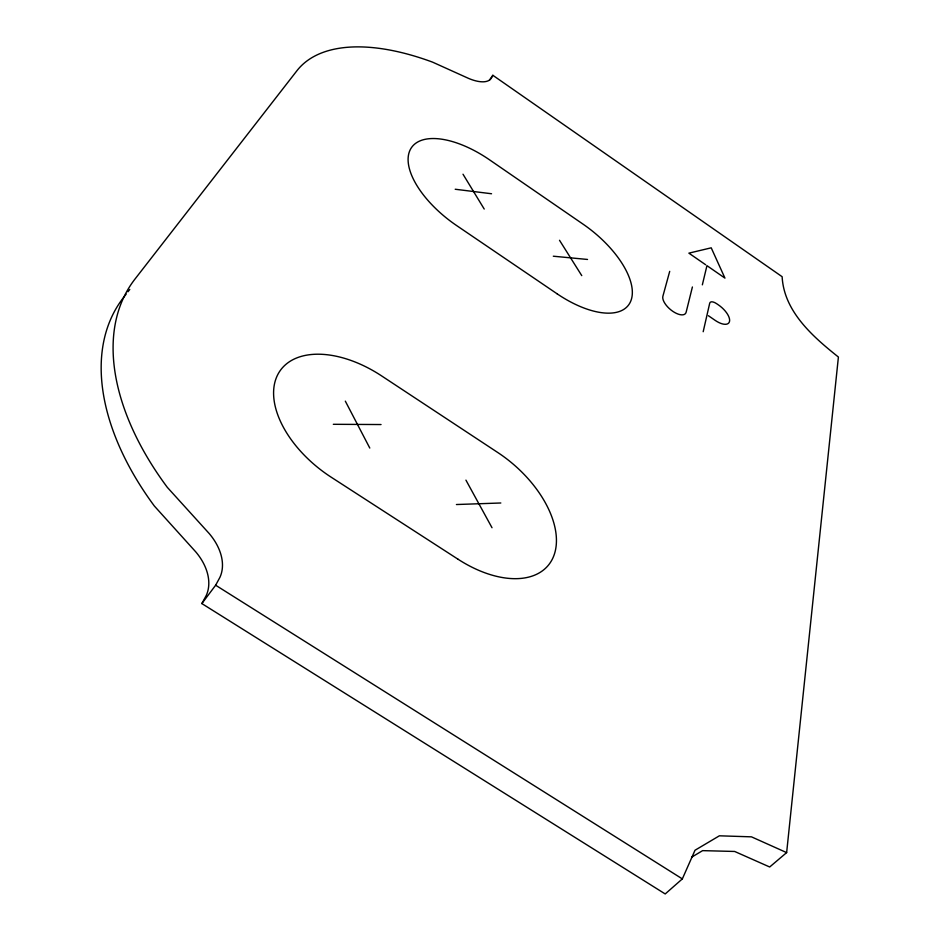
<?xml version="1.0" encoding="UTF-8"?>
<svg xmlns="http://www.w3.org/2000/svg" width="941" height="941" viewBox="0 0 941 941"><rect width="100%" height="100%" fill="white"/><g stroke="black" fill="none" stroke-linecap="round" stroke-linejoin="round"><path stroke-width="1.41" d="M691.588 857.204L702.609 850.64L734.662 851.464L769.691 866.99L786.641 852.605L838.407 357.039C812.989 336.796 783.935 311.518 782.136 276.713L492.861 75.304L489.461 80.091M703.186 331.726L709.714 303.178A7.61 3.435 40.8 0 1 716.666 303.708L718.583 305.025A15.715 7.116 40.9 0 1 729.522 321.399A15.715 7.116 40.9 0 1 715.195 320.387L708.385 315.705M702.351 284.841L706.95 265.656L724.946 278.113L711.22 247.824L688.883 253.153L705.679 264.774M692.4 286.981L686.142 312.2A14.362 6.658 40.4 0 1 672.686 311.248A14.362 6.658 40.4 0 1 662.887 296.25L669.71 271.349M126.188 294.098L123.494 297.568A267.585 163.264 36.9 0 0 154.336 505.999L195.799 551.92A53.778 37.581 33.5 0 1 206.126 595.747L201.856 603.569L665.205 893.95L682.343 878.894L695.011 850.241L719.383 835.808L751.459 836.843L786.641 852.605M201.856 603.569L215.642 585.22L219.876 577.433A54.26 37.358 33.7 0 0 209.208 533.547L167.31 487.344A269.679 161.911 37 0 1 134.986 279.054L296.897 70.763A217.277 104.58 36.8 0 1 432.578 62.141L468.618 78.421A34.264 14.774 35.8 0 0 491.178 78.385L492.861 75.304M127.976 291.781L129.776 289.463M456.42 504.529L500.824 502.988M333.326 424.297L381.046 424.544M553.308 256.211L587.525 259.457M455.209 189.247L491.543 193.752M215.642 585.22L682.343 878.894M559.519 240.284L581.761 275.631M463.007 174.214L484.215 209.043M465.936 480.133L492.014 527.736M345.323 401.148L369.789 448.057M458.161 559.307L331.161 477.181A93.829 55.978 36.9 0 1 277.548 375.047A93.829 55.978 36.9 0 1 381.634 375.918L497.942 452.633A92.618 54.731 40.4 0 1 553.908 555.519A92.618 54.731 40.4 0 1 458.161 559.307M557.154 293.839L456.585 225.534A75.774 36.311 36.7 0 1 410.229 149.737A75.774 36.311 36.7 0 1 489.391 159.723L583.114 224.193A74.821 35.734 38.6 0 1 630.964 300.591A74.821 35.734 38.6 0 1 557.154 293.839"/></g></svg>
